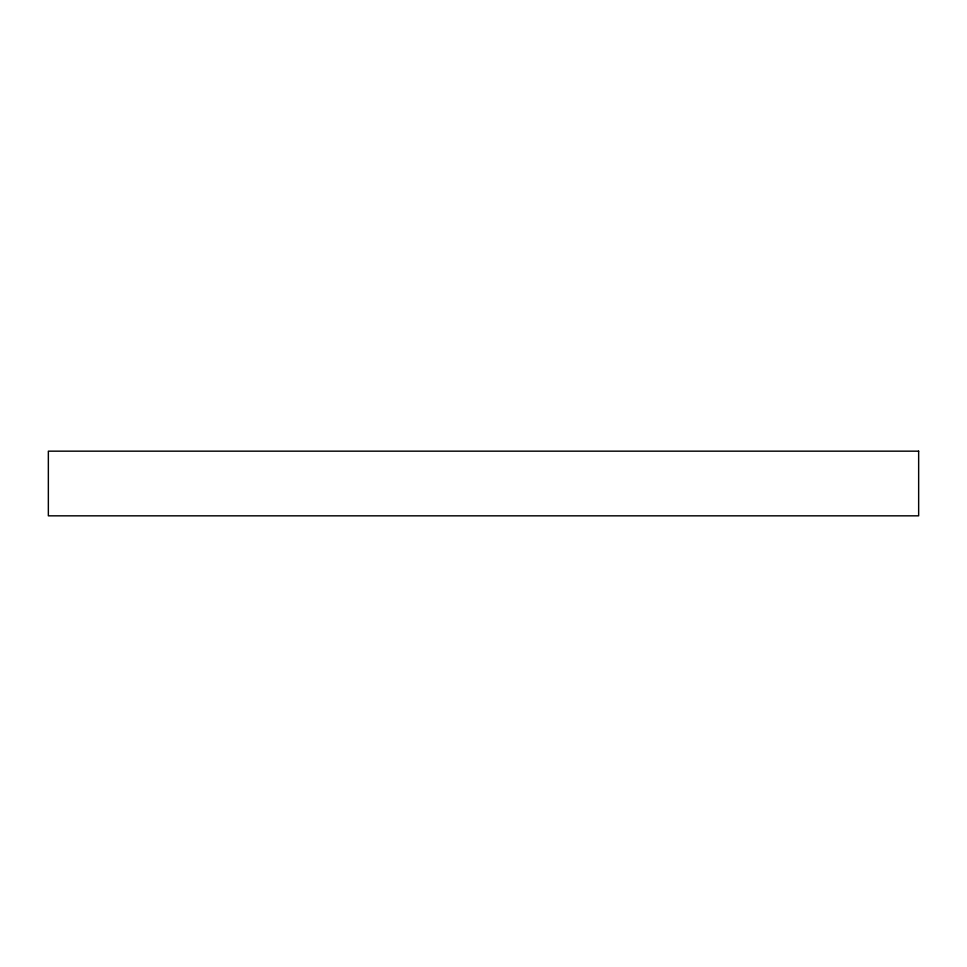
<?xml version="1.0" encoding="UTF-8"?>
<svg xmlns="http://www.w3.org/2000/svg" width="967" height="967" viewBox="0 0 967 967"><rect width="100%" height="100%" fill="white"/><g stroke="black" fill="none" stroke-linecap="round" stroke-linejoin="round"><path stroke-width="1.45" d="M918.65 451.166L48.35 451.166L48.35 515.834L918.65 515.834L918.65 451.166"/></g></svg>
